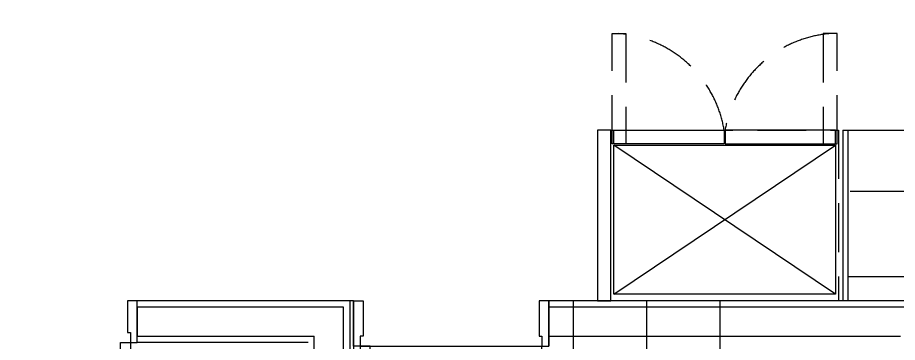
# Model space of a CAD drawing. Header units: millimetres. Extents: x 10000 to 302800, y 6800 to 229018.
# Drawn here: x 182743 to 186346, y 29983 to 31313 of the extents above; entities that cross this region are included whole.
import ezdxf

# ---------------------------------------------------------------- set-up
doc = ezdxf.new("R2010")
doc.units = ezdxf.units.MM
doc.header["$LTSCALE"] = 400
doc.header["$MEASUREMENT"] = 0
doc.linetypes.add('X-ROOM TYPE-SR-2Bay_2$0$HIDDEN', pattern=[0.375, 0.25, -0.125])
doc.linetypes.add('X-ROOM TYPE-SR-2Bay_2$0$X-ROOM TYPE-SR-2bay_1$0$PHANTOM2', pattern=[1.25, 0.625, -0.125, 0.125, -0.125, 0.125, -0.125])
doc.layers.get('0').update_dxf_attribs({"linetype": 'CONTINUOUS'})
for name, color, linetype in [('A-TXT1', 3, 'CONTINUOUS'), ('X-ROOM TYPE-SR-2Bay_2$0$.WA_Built-in_Lower', 252, 'CONTINUOUS'), ('X-ROOM TYPE-SR-2Bay_2$0$.WA_Door Swing', 252, 'CONTINUOUS'), ('X-ROOM TYPE-SR-2Bay_2$0$.WA_Floor-Fin', 252, 'CONTINUOUS'), ('X-ROOM TYPE-SR-2Bay_2$0$.WA_Wall-Finish', 252, 'CONTINUOUS'), ('X-ROOM TYPE-SR-2Bay_2$0$A-WALD', 7, 'CONTINUOUS'), ('X-ROOM TYPE-SR-2Bay_2$0$X-ROOM TYPE-SR-2bay_1$0$__Door-bomba', 252, 'CONTINUOUS')]:
    doc.layers.add(name, color=color, linetype=linetype)

# ---------------------------------------------------------------- blocks, each defined once
blk = doc.blocks.new('X-ROOM TYPE-SR-2Bay_2$0$DOOR-800(WET)')
at = {"color": 8, "linetype": 'X-ROOM TYPE-SR-2Bay_2$0$X-ROOM TYPE-SR-2bay_1$0$PHANTOM2', "ltscale": 200}
blk.add_arc((-92.5, -28), 744, 180, 270, dxfattribs=at)
at = {"layer": 'X-ROOM TYPE-SR-2Bay_2$0$.WA_Floor-Fin'}
blk.add_line((-92.5, -28), (-92.5, -772), dxfattribs=at)
at = {"layer": 'X-ROOM TYPE-SR-2Bay_2$0$X-ROOM TYPE-SR-2bay_1$0$__Door-bomba'}
for points in [[(92.5, 0), (92.5, -40), (-52.5, -40), (-52.5, -28), (-92.5, -28), (-92.5, 0)], [(-92.5, -28), (-836.5, -28), (-836.5, -68), (-92.5, -68)], [(92.5, -800), (92.5, -760), (-52.5, -760), (-52.5, -772), (-92.5, -772), (-92.5, -800)]]:
    blk.add_lwpolyline(points, close=True, dxfattribs=at)
blk = doc.blocks.new('X-ROOM TYPE-SR-2Bay_2$0$DOOR-900')
at = {"linetype": 'X-ROOM TYPE-SR-2Bay_2$0$X-ROOM TYPE-SR-2bay_1$0$PHANTOM2', "ltscale": 200}
blk.add_arc((-28, -85), 844, 180, 270, dxfattribs=at)
at = {"layer": 'X-ROOM TYPE-SR-2Bay_2$0$X-ROOM TYPE-SR-2bay_1$0$__Door-bomba'}
for points in [[(-900, 85), (-860, 85), (-860, -45), (-872, -45), (-872, -85), (-900, -85)], [(0, 85), (-40, 85), (-40, -45), (-28, -45), (-28, -85), (0, -85)], [(-28, -85), (-28, -929), (-68, -929), (-68, -85)]]:
    blk.add_lwpolyline(points, close=True, dxfattribs=at)
blk = doc.blocks.new('X-ROOM TYPE-SR-2Bay_2$0$REF-604L')
at = {"layer": 'X-ROOM TYPE-SR-2Bay_2$0$.WA_Built-in_Lower', "ltscale": 2}
for p, q in [((-454, 27), (454, 638)), ((454, 27), (-454, 638))]:
    blk.add_line(p, q, dxfattribs=at)
at = {"layer": 'X-ROOM TYPE-SR-2Bay_2$0$.WA_Built-in_Lower', "linetype": 'X-ROOM TYPE-SR-2Bay_2$0$HIDDEN', "ltscale": 2}
for points in [[(-461, 643), (-461, 1095), (-404, 1095), (-404, 643)], [(461, 643), (461, 1095), (404, 1095), (404, 643)], [(-466, 700), (466, 700), (466, 0), (-466, 0)]]:
    blk.add_lwpolyline(points, close=True, dxfattribs=at)
at = {"layer": 'X-ROOM TYPE-SR-2Bay_2$0$.WA_Built-in_Lower'}
for points in [[(-454, 700), (-2, 700), (-2, 643), (-454, 643)], [(2, 643), (454, 643), (454, 700), (2, 700)], [(-454, 638), (454, 638), (454, 27), (-454, 27)]]:
    blk.add_lwpolyline(points, close=True, dxfattribs=at)
at = {"layer": 'X-ROOM TYPE-SR-2Bay_2$0$.WA_Built-in_Lower', "linetype": 'X-ROOM TYPE-SR-2Bay_2$0$HIDDEN', "ltscale": 2}
for centre, start, end in [((-470.1, 621.9), 9.4732, 85.4517), ((470.1, 621.9), 94.5483, 170.5268)]:
    blk.add_arc(centre, 474.6, start, end, dxfattribs=at)
blk = doc.blocks.new('X-ROOM TYPE-SR-2Bay_2')
at = {"layer": 'X-ROOM TYPE-SR-2Bay_2$0$.WA_Built-in_Lower'}
for p, q in [((228634.8, 55296.1), (228634.8, 55996.1)), ((228654.8, 55296.1), (228654.8, 55996.1))]:
    blk.add_line(p, q, dxfattribs=at)
blk.add_lwpolyline([(229658.8, 55296.1), (229658.8, 55996.1), (229604.8, 55996.1), (229604.8, 55296.1)], close=True, dxfattribs=at)
at = {"layer": 'X-ROOM TYPE-SR-2Bay_2$0$.WA_Built-in_Lower', "ltscale": 150}
for points in [[(228634.8, 55896.1), (227323.8, 55896.1), (227323.8, 52836.1), (230063.8, 52836.1)], [(228654.8, 55296.1), (227923.8, 55296.1), (227923.8, 53436.1), (229363.8, 53436.1), (229363.8, 54296.1), (230063.8, 54296.1), (230063.8, 52736.1)]]:
    blk.add_lwpolyline(points, dxfattribs=at)
at = {"layer": 'X-ROOM TYPE-SR-2Bay_2$0$.WA_Built-in_Lower', "linetype": 'X-ROOM TYPE-SR-2Bay_2$0$HIDDEN', "ltscale": 3}
blk.add_lwpolyline([(228624.8, 55546.1), (227673.8, 55546.1), (227673.8, 53186.1), (229538.8, 53186.1), (229538.8, 54296.1)], dxfattribs=at)
at = {"layer": 'X-ROOM TYPE-SR-2Bay_2$0$.WA_Floor-Fin'}
for p, q in [((229158.8, 55996.1), (229158.8, 58631.1)), ((229458.8, 55996.1), (229458.8, 58631.1)), ((229758.8, 55996.1), (229758.8, 58631.1))]:
    blk.add_line(p, q, dxfattribs=at)
at = {"layer": 'X-ROOM TYPE-SR-2Bay_2$0$.WA_Wall-Finish', "ltscale": 2}
for p, q in [((230658.8, 55996.1), (230658.8, 58631.1)), ((229858.8, 55996.1), (229858.8, 56181.1))]:
    blk.add_line(p, q, dxfattribs=at)
at = {"layer": 'X-ROOM TYPE-SR-2Bay_2$0$.WA_Wall-Finish'}
for p, q in [((230673.8, 55996.1), (230673.8, 58646.1)), ((230843.8, 56166.1), (231543.8, 56166.1)), ((231543.8, 56166.1), (231543.8, 55996.1)), ((227223.8, 55996.1), (229858.8, 55996.1)), ((230658.8, 55996.1), (231543.8, 55996.1))]:
    blk.add_line(p, q, dxfattribs=at)
at = {"layer": 'X-ROOM TYPE-SR-2Bay_2$0$A-WALD'}
for p, q in [((230818.8, 59171.1), (230818.8, 56141.1)), ((230698.8, 58671.1), (230698.8, 56021.1)), ((229858.8, 56141.1), (228418.8, 56141.1)), ((229858.8, 56021.1), (229858.8, 56141.1)), ((231543.8, 56141.1), (230818.8, 56141.1)), ((231543.8, 56021.1), (231543.8, 56141.1)), ((227198.8, 56021.1), (229858.8, 56021.1)), ((230698.8, 56021.1), (231543.8, 56021.1))]:
    blk.add_line(p, q, dxfattribs=at)
at = {"layer": 'X-ROOM TYPE-SR-2Bay_2$0$.WA_Built-in_Lower', "rotation": 180}
blk.add_blockref('X-ROOM TYPE-SR-2Bay_2$0$REF-604L', (229138.8, 55996.1), dxfattribs=at)
at = {"layer": 'X-ROOM TYPE-SR-2Bay_2$0$.WA_Door Swing'}
for name, p, rotation in [('X-ROOM TYPE-SR-2Bay_2$0$DOOR-900', (231543.8, 56081.1), 180), ('X-ROOM TYPE-SR-2Bay_2$0$DOOR-800(WET)', (230658.8, 56088.6), 270)]:
    blk.add_blockref(name, p, dxfattribs=dict(at, rotation=rotation))
blk = doc.blocks.new('X-INT-HOTEL-9F~20F')
at = {"rotation": 180}
blk.add_blockref('X-ROOM TYPE-SR-2Bay_2', (409997.6, 104542.3), dxfattribs=at)
blk = doc.blocks.new('X-BASE-9F')
blk.add_blockref('X-INT-HOTEL-9F~20F', (0, 0))

msp = doc.modelspace()

# ---------------------------------------------------------------- block references
at = {"layer": 'A-TXT1'}
msp.add_blockref('X-BASE-9F', (4779.3, -18393.7), dxfattribs=at)

doc.saveas('drawing.dxf')
